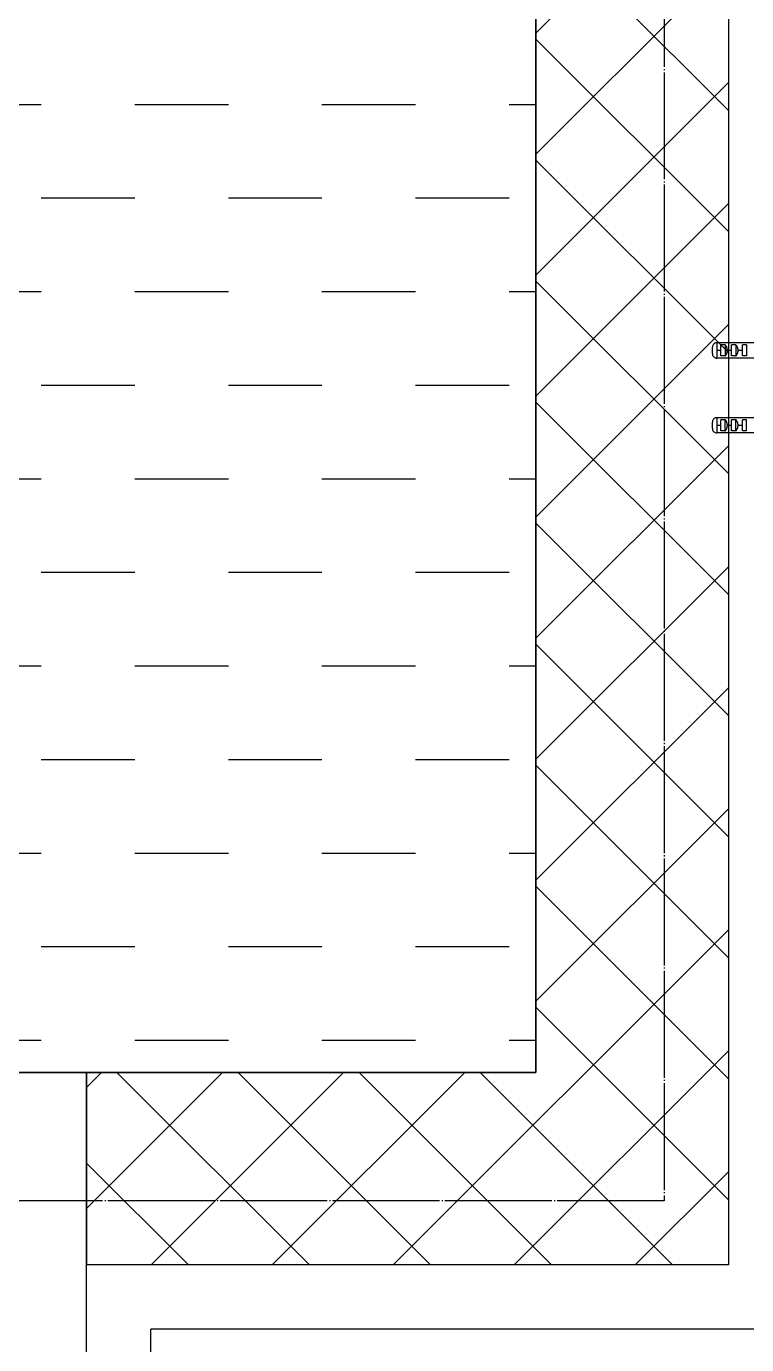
# Model space of a CAD drawing. Header units: millimetres. Extents: x 18456 to 179493, y -203649 to 469211.
# Drawn here: x 141811 to 142148, y -181016 to -180400 of the extents above; entities that cross this region are included whole.
import ezdxf

# ---------------------------------------------------------------- set-up
doc = ezdxf.new("R2010")
doc.units = ezdxf.units.MM
doc.linetypes.add('X-평면도(기본형)$0$CEN', pattern=[52.5, 50, -1, 0.5, -1])
for name, color, linetype, true_color in [('X-평면도(기본형)$0$40HAT', 9, 'Continuous', 0x808080), ('X-평면도(기본형)$0$CEN', 1, 'X-평면도(기본형)$0$CEN', 0xff0000), ('X-평면도(기본형)$0$FIN', 9, 'Continuous', 0x808080), ('X-평면도(기본형)$0$FUR', 6, 'Continuous', 0xff00ff), ('X-평면도(기본형)$0$W1', 2, 'Continuous', 0xffff00), ('X-평면도(기본형)$0$W2', 3, 'Continuous', 0x00ff00), ('X-평면도(기본형)$0$설비OPEN', 9, 'Continuous', 0x808080)]:
    doc.layers.add(name, color=color, linetype=linetype, true_color=true_color)

# ---------------------------------------------------------------- blocks, each defined once
blk = doc.blocks.new('X-평면도(기본형)$0$A$C5C7666B6')
at = {"layer": 'X-평면도(기본형)$0$FUR', "color": 8, "true_color": 0x808080}
for p, q in [((-47.5, 141.34), (-47.5, 144.38)), ((-45.5, 146.42), (-45.5, 142.86)), ((-16.37, 146.42), (-45.5, 146.42)), ((-45.5, 142.86), (-45.5, 139.29)), ((-43.5, 142.86), (-45.5, 142.86)), ((-41.5, 145.45), (-43.5, 145.45)), ((-43.5, 142.86), (-43.5, 145.45)), ((-43.5, 140.26), (-43.5, 142.86)), ((-41.5, 145.45), (-41.5, 140.26)), ((-38.5, 142.86), (-40.5, 142.86)), ((-36.5, 145.45), (-38.5, 145.45)), ((-38.5, 142.86), (-38.5, 145.45)), ((-38.5, 140.26), (-38.5, 142.86)), ((-36.5, 145.45), (-36.5, 140.26)), ((-33.5, 142.86), (-35.5, 142.86)), ((-31.5, 145.45), (-33.5, 145.45)), ((-33.5, 142.86), (-33.5, 145.45)), ((-33.5, 140.26), (-33.5, 142.86)), ((-31.5, 145.45), (-31.5, 140.26)), ((-16.37, 139.29), (-45.5, 139.29)), ((-41.5, 140.26), (-43.5, 140.26)), ((-36.5, 140.26), (-38.5, 140.26)), ((-31.5, 140.26), (-33.5, 140.26)), ((-45.5, 111.42), (-45.5, 107.86)), ((-16.37, 111.42), (-45.5, 111.42)), ((-47.5, 106.34), (-47.5, 109.38)), ((-45.5, 107.86), (-45.5, 104.29)), ((-45.5, 107.86), (-43.5, 107.86)), ((-41.5, 110.45), (-43.5, 110.45)), ((-43.5, 107.86), (-43.5, 110.45)), ((-43.5, 105.26), (-43.5, 107.86)), ((-41.5, 105.26), (-43.5, 105.26)), ((-41.5, 105.26), (-41.5, 110.45)), ((-40.5, 107.86), (-38.5, 107.86)), ((-36.5, 110.45), (-38.5, 110.45)), ((-38.5, 107.86), (-38.5, 110.45)), ((-38.5, 105.26), (-38.5, 107.86)), ((-36.5, 105.26), (-38.5, 105.26)), ((-36.5, 105.26), (-36.5, 110.45)), ((-35.5, 107.86), (-33.5, 107.86)), ((-31.5, 110.45), (-33.5, 110.45)), ((-33.5, 107.86), (-33.5, 110.45)), ((-33.5, 105.26), (-33.5, 107.86)), ((-31.5, 105.26), (-33.5, 105.26)), ((-31.5, 105.26), (-31.5, 110.45)), ((-16.37, 104.29), (-45.5, 104.29))]:
    blk.add_line(p, q, dxfattribs=at)
for points, knots in [([(-45.5, 146.42), (-45.72, 146.42), (-45.95, 146.38), (-46.37, 146.24), (-46.57, 146.12), (-46.91, 145.85), (-47.06, 145.68), (-47.3, 145.3), (-47.39, 145.09), (-47.48, 144.71), (-47.5, 144.54), (-47.5, 144.38)], [0, 0, 0, 0, 0.210475, 0.210475, 0.420919, 0.420919, 0.631855, 0.631855, 0.844512, 0.844512, 1, 1, 1, 1]), ([(-47.5, 141.34), (-47.5, 141.1), (-47.46, 140.86), (-47.31, 140.42), (-47.19, 140.21), (-46.9, 139.85), (-46.72, 139.7), (-46.34, 139.46), (-46.12, 139.38), (-45.77, 139.3), (-45.64, 139.29), (-45.5, 139.29)], [0, 0, 0, 0, 0.222179, 0.222179, 0.444896, 0.444896, 0.660359, 0.660359, 0.872339, 0.872339, 1, 1, 1, 1]), ([(-45.5, 111.42), (-45.72, 111.42), (-45.95, 111.38), (-46.37, 111.24), (-46.57, 111.12), (-46.91, 110.85), (-47.06, 110.68), (-47.3, 110.3), (-47.39, 110.09), (-47.48, 109.71), (-47.5, 109.54), (-47.5, 109.38)], [0, 0, 0, 0, 0.210475, 0.210475, 0.420919, 0.420919, 0.631855, 0.631855, 0.844512, 0.844512, 1, 1, 1, 1]), ([(-47.5, 106.34), (-47.5, 106.1), (-47.46, 105.86), (-47.31, 105.42), (-47.19, 105.21), (-46.9, 104.85), (-46.72, 104.7), (-46.34, 104.46), (-46.12, 104.38), (-45.77, 104.3), (-45.64, 104.29), (-45.5, 104.29)], [0, 0, 0, 0, 0.222179, 0.222179, 0.444896, 0.444896, 0.660359, 0.660359, 0.872339, 0.872339, 1, 1, 1, 1])]:
    blk.add_open_spline(points, degree=3, knots=knots, dxfattribs=at)
for points, weights in [([(-40.5, 142.86), (-40.5, 144.38), (-41.5, 145.45)], [1, 0.850415408367, 0.853620629654]), ([(-41.5, 140.26), (-40.5, 141.33), (-40.5, 142.86)], [0.853620629654, 0.850415408367, 1]), ([(-35.5, 142.86), (-35.5, 144.38), (-36.5, 145.45)], [1, 0.850415408367, 0.853620629654]), ([(-36.5, 140.26), (-35.5, 141.33), (-35.5, 142.86)], [0.853620629654, 0.850415408368, 1]), ([(-40.5, 107.86), (-40.5, 109.38), (-41.5, 110.45)], [1, 0.850415408367, 0.853620629654]), ([(-41.5, 105.26), (-40.5, 106.33), (-40.5, 107.86)], [0.853620629654, 0.850415408367, 1]), ([(-35.5, 107.86), (-35.5, 109.38), (-36.5, 110.45)], [1, 0.850415408367, 0.853620629654]), ([(-36.5, 105.26), (-35.5, 106.33), (-35.5, 107.86)], [0.853620629654, 0.850415408368, 1])]:
    blk.add_rational_spline(points, weights, degree=2, dxfattribs=at)
blk = doc.blocks.new('X-평면도(기본형)$0$A$C019C01BD')
at = {"layer": 'X-평면도(기본형)$0$FUR', "xscale": -1, "rotation": 90}
blk.add_blockref('X-평면도(기본형)$0$A$C5C7666B6', (198.48, 1200.3), dxfattribs=at)
blk = doc.blocks.new('X-평면도(기본형)$0$ba15001400')
at = {"layer": 'X-평면도(기본형)$0$FUR', "linetype": 'ByBlock', "rotation": 180}
blk.add_blockref('X-평면도(기본형)$0$A$C019C01BD', (1923.13, 1500.3), dxfattribs=at)

msp = doc.modelspace()

# ---------------------------------------------------------------- hatches: boundary and pattern name
at = {"layer": 'X-평면도(기본형)$0$40HAT'}
h = msp.add_hatch(dxfattribs=at)
h.set_pattern_fill('H3', color=256, scale=40, style=0, pattern_type=2)
h.set_pattern_definition([(315, (-605844.544, -337778.427), (28.2842712, 28.2842712), []), (45, (-605844.544, -337778.427), (-28.2842712, 28.2842712), [])])
h.paths.add_polyline_path([(143509.57, -181434.15), (143529.57, -181434.15), (143529.57, -181659.15), (143419.57, -181659.15), (143419.57, -180079.15), (142139.57, -180079.15), (142139.57, -180979.15), (141839.57, -180979.15), (141839.57, -180889.15), (142049.57, -180889.15), (142049.57, -179989.15), (143509.57, -179989.15)], flags=0)
at = {"layer": 'X-평면도(기본형)$0$설비OPEN'}
h = msp.add_hatch(dxfattribs=at)
h.set_pattern_fill('DASH', color=256, scale=350, style=0, pattern_type=2)
h.set_pattern_definition([(0, (-337462.93, -322449.154), (43.75, 43.75), [43.75, -43.75])])
h.paths.add_polyline_path([(141699.57, -180889.15), (142049.57, -180889.15), (142049.57, -179979.15), (141699.57, -179979.15)], flags=0)

# ---------------------------------------------------------------- linework, layer by layer
at = {"layer": 'X-평면도(기본형)$0$CEN'}
for p, q in [((142109.57, -179214.15), (142109.57, -180949.15)), ((142109.57, -180949.15), (141489.57, -180949.15))]:
    msp.add_line(p, q, dxfattribs=at)
at = {"layer": 'X-평면도(기본형)$0$FIN'}
for p in [(142169.57, -181009.15), (141869.57, -182429.15)]:
    msp.add_line(p, (141869.57, -181009.15), dxfattribs=at)
at = {"layer": 'X-평면도(기본형)$0$W1'}
for p, q in [((141839.57, -180889.15), (141589.57, -180889.15)), ((141839.57, -182569.15), (141839.57, -180889.15))]:
    msp.add_line(p, q, dxfattribs=at)
at = {"layer": 'X-평면도(기본형)$0$W2'}
for p, q in [((142049.57, -179989.15), (142049.57, -180889.15)), ((142139.57, -180079.15), (142139.57, -180979.15)), ((141839.57, -180889.15), (141839.57, -180979.15)), ((142049.57, -180889.15), (141839.57, -180889.15)), ((142139.57, -180979.15), (141839.57, -180979.15))]:
    msp.add_line(p, q, dxfattribs=at)
at = {"layer": 'X-평면도(기본형)$0$설비OPEN'}
msp.add_lwpolyline([(141699.57, -180889.15), (142049.57, -180889.15), (142049.57, -179979.15), (141699.57, -179979.15)], close=True, dxfattribs=at)

# ---------------------------------------------------------------- block references
at = {"xscale": -1, "rotation": 270}
msp.add_blockref('X-평면도(기본형)$0$ba15001400', (141879.57, -182419.15), dxfattribs=at)

doc.saveas('drawing.dxf')
